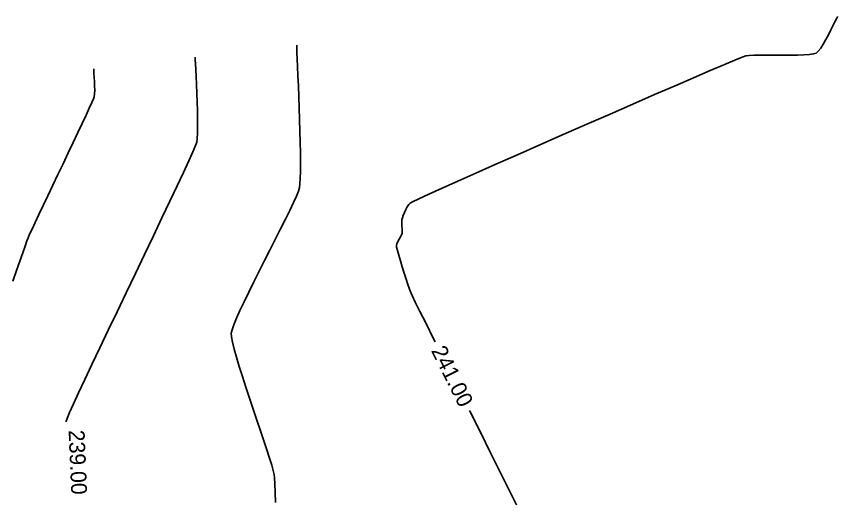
# Model space of a CAD drawing. Header units: metres. Extents: x 708941 to 724052, y 5405153 to 5413472.
# Drawn here: x 709147.3 to 709354.7, y 5412071.8 to 5412193.5 of the extents above; entities that cross this region are included whole.
import ezdxf

# ---------------------------------------------------------------- set-up
doc = ezdxf.new("R2010")
doc.units = ezdxf.units.M
doc.header["$LTSCALE"] = 12.7
doc.header["$MEASUREMENT"] = 0
doc.layers.add('CONT-MJR1', color=252, linetype='Continuous')
doc.layers.add('CONT-MNR1', color=251, linetype='Continuous')

msp = doc.modelspace()

# ---------------------------------------------------------------- linework, layer by layer
at = {"layer": 'CONT-MJR1', "elevation": 240, "flags": 128}
msp.add_lwpolyline([(709218.1, 5412186.2), (709218.1, 5412186.11), (709218.11, 5412185.88), (709218.13, 5412185.37), (709218.17, 5412184.41), (709218.24, 5412182.81), (709218.32, 5412180.82), (709218.41, 5412178.52), (709218.52, 5412175.97), (709218.62, 5412173.23), (709218.72, 5412170.37), (709218.82, 5412167.46), (709218.9, 5412164.56), (709218.97, 5412161.74), (709219.02, 5412159.08), (709219.05, 5412156.62), (709219.04, 5412154.45), (709219, 5412152.62), (709218.93, 5412151.21), (709218.81, 5412150.27), (709218.53, 5412149.41), (709218.01, 5412148.13), (709217.27, 5412146.49), (709216.34, 5412144.54), (709215.25, 5412142.32), (709214.04, 5412139.9), (709212.74, 5412137.32), (709211.38, 5412134.63), (709209.99, 5412131.89), (709208.61, 5412129.16), (709207.27, 5412126.47), (709205.99, 5412123.89), (709204.82, 5412121.47), (709203.77, 5412119.25), (709202.9, 5412117.3), (709202.22, 5412115.66), (709201.77, 5412114.39), (709201.59, 5412113.53), (709201.64, 5412112.62), (709201.9, 5412111.27), (709202.33, 5412109.54), (709202.91, 5412107.48), (709203.61, 5412105.16), (709204.41, 5412102.64), (709205.28, 5412099.96), (709206.19, 5412097.19), (709207.13, 5412094.4), (709208.07, 5412091.63), (709208.97, 5412088.94), (709209.83, 5412086.4), (709210.6, 5412084.07), (709211.27, 5412081.99), (709211.81, 5412080.23), (709212.2, 5412078.86), (709212.4, 5412077.92), (709212.49, 5412077.01), (709212.57, 5412075.48), (709212.64, 5412073.39), (709212.71, 5412070.81)], dxfattribs=at)
at = {"layer": 'CONT-MNR1', "flags": 128}
for points, elevation in [([(709354.67, 5412193.48), (709354.63, 5412193.42), (709354.54, 5412193.24), (709354.36, 5412192.89), (709354.05, 5412192.25), (709353.57, 5412191.25), (709353, 5412190.09), (709352.37, 5412188.86), (709351.71, 5412187.63), (709351.05, 5412186.47), (709350.4, 5412185.46), (709349.79, 5412184.69), (709349.26, 5412184.21), (709348.62, 5412184), (709347.56, 5412183.86), (709346.17, 5412183.77), (709344.52, 5412183.73), (709342.69, 5412183.71), (709340.76, 5412183.72), (709338.81, 5412183.74), (709336.92, 5412183.74), (709335.16, 5412183.74), (709333.62, 5412183.7), (709332.36, 5412183.63), (709331.48, 5412183.51), (709330.58, 5412183.19), (709328.71, 5412182.43), (709325.97, 5412181.29), (709322.48, 5412179.81), (709318.33, 5412178.02), (709313.62, 5412175.99), (709308.46, 5412173.76), (709302.96, 5412171.36), (709297.21, 5412168.85), (709291.32, 5412166.27), (709285.39, 5412163.66), (709279.52, 5412161.08), (709273.83, 5412158.57), (709268.4, 5412156.17), (709263.35, 5412153.93), (709258.78, 5412151.9), (709254.79, 5412150.11), (709251.49, 5412148.62), (709248.97, 5412147.48), (709247.35, 5412146.72), (709246.72, 5412146.39), (709246.39, 5412145.99), (709246.03, 5412145.41), (709245.66, 5412144.72), (709245.31, 5412143.98), (709245.01, 5412143.28), (709244.78, 5412142.68), (709244.65, 5412142.26), (709244.61, 5412141.8), (709244.63, 5412141.2), (709244.68, 5412140.53), (709244.74, 5412139.86), (709244.76, 5412139.26), (709244.72, 5412138.8), (709244.57, 5412138.37), (709244.29, 5412137.83), (709243.96, 5412137.24), (709243.64, 5412136.66), (709243.39, 5412136.13), (709243.27, 5412135.7), (709243.34, 5412135.26), (709243.55, 5412134.4), (709243.87, 5412133.23), (709244.28, 5412131.84), (709244.74, 5412130.3), (709245.23, 5412128.73), (709245.72, 5412127.2), (709246.18, 5412125.81), (709246.58, 5412124.64), (709246.89, 5412123.8), (709247.24, 5412123.03), (709248.04, 5412121.41), (709249.22, 5412119.02), (709250.75, 5412115.96), (709252.57, 5412112.31), (709253.05, 5412111.35)], 241), ([(709192.47, 5412183.24), (709192.47, 5412183.16), (709192.48, 5412182.93), (709192.5, 5412182.44), (709192.54, 5412181.54), (709192.61, 5412180.06), (709192.7, 5412178.28), (709192.79, 5412176.28), (709192.88, 5412174.12), (709192.97, 5412171.91), (709193.03, 5412169.7), (709193.08, 5412167.6), (709193.09, 5412165.67), (709193.07, 5412164), (709193.01, 5412162.66), (709192.89, 5412161.75), (709192.59, 5412160.91), (709191.91, 5412159.31), (709190.87, 5412157.02), (709189.53, 5412154.13), (709187.93, 5412150.71), (709186.1, 5412146.84), (709184.09, 5412142.62), (709181.94, 5412138.12), (709179.69, 5412133.42), (709177.38, 5412128.6), (709175.05, 5412123.75), (709172.75, 5412118.95), (709170.51, 5412114.28), (709168.37, 5412109.81), (709166.39, 5412105.65), (709164.6, 5412101.85), (709163.03, 5412098.51), (709161.74, 5412095.71), (709160.76, 5412093.53), (709160.13, 5412092.05), (709159.9, 5412091.36), (709159.91, 5412091.2)], 239), ([(709166.84, 5412180.28), (709166.84, 5412180.21), (709166.85, 5412180.04), (709166.87, 5412179.68), (709166.91, 5412179.06), (709166.97, 5412178.1), (709167.03, 5412177.02), (709167.07, 5412175.9), (709167.09, 5412174.84), (709167.06, 5412173.92), (709166.97, 5412173.22), (709166.79, 5412172.72), (709166.37, 5412171.74), (709165.74, 5412170.34), (709164.92, 5412168.57), (709163.95, 5412166.5), (709162.86, 5412164.19), (709161.67, 5412161.68), (709160.41, 5412159.03), (709159.11, 5412156.31), (709157.8, 5412153.57), (709156.5, 5412150.86), (709155.25, 5412148.24), (709154.07, 5412145.77), (709153, 5412143.5), (709152.06, 5412141.5), (709151.27, 5412139.81), (709150.67, 5412138.5), (709150.29, 5412137.63), (709149.98, 5412136.82), (709149.51, 5412135.54), (709148.91, 5412133.83), (709148.18, 5412131.75), (709147.34, 5412129.35), (709146.41, 5412126.67)], 238), ([(709261.71, 5412094.06), (709261.88, 5412093.73), (709264.47, 5412088.55), (709267.07, 5412083.32), (709269.64, 5412078.15), (709272.13, 5412073.13), (709274.49, 5412068.34)], 241)]:
    msp.add_lwpolyline(points, dxfattribs=dict(at, elevation=elevation))

# ---------------------------------------------------------------- texts
at = {"layer": 'CONT-MNR1', "char_height": 4, "attachment_point": 5}
for s, insert, rotation in [('{241.00}', (709257.38, 5412102.71, 241), 296.604), ('{239.00}', (709162.82, 5412080.98, 239), 272.4134)]:
    msp.add_mtext(s, dxfattribs=dict(at, insert=insert, rotation=rotation))

doc.saveas('drawing.dxf')
